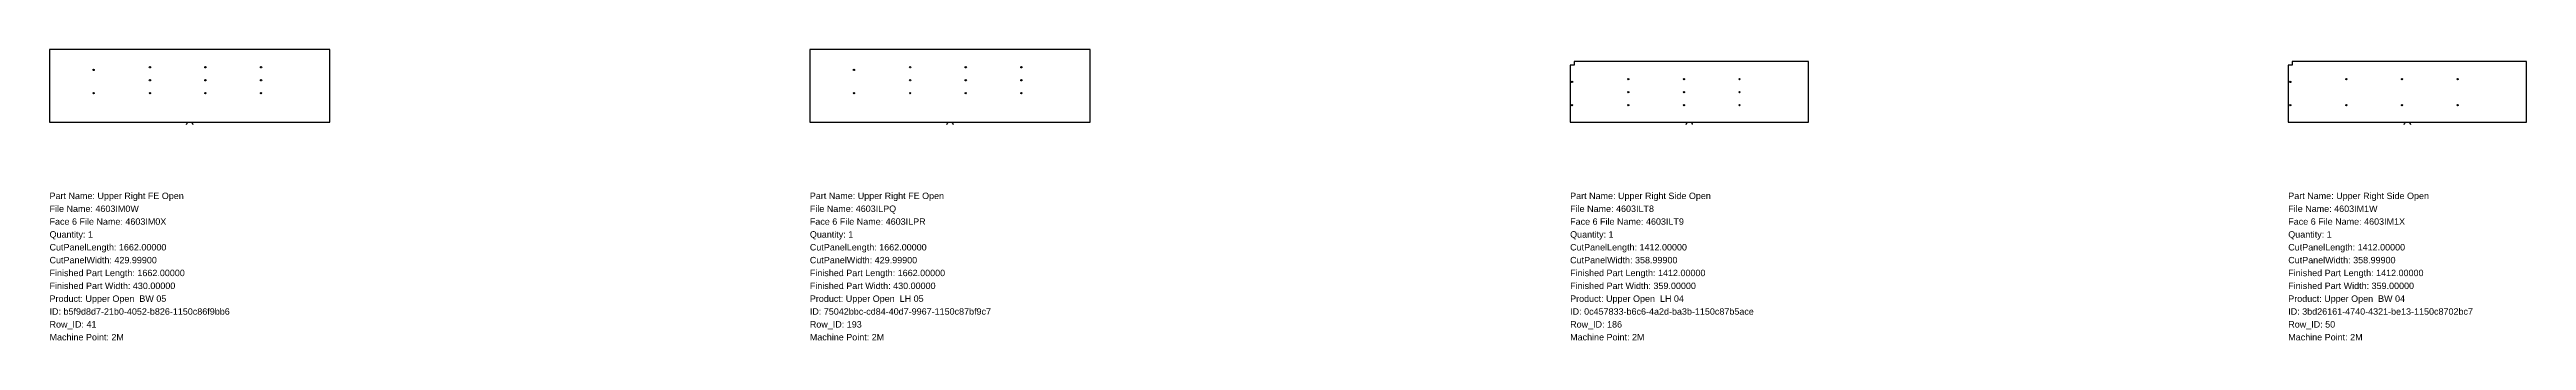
# Model space of a CAD drawing. Header units: inches. Extents: x 0 to 129167, y -1296 to 527.
# Drawn here: x 114485 to 129167, y -1296 to 430 of the extents above; entities that cross this region are included whole.
import ezdxf

# ---------------------------------------------------------------- set-up
doc = ezdxf.new("R2010")
doc.units = ezdxf.units.IN
doc.header["$MEASUREMENT"] = 0
for name, color, linetype in [('BORDER_Z23P0RT1001', 7, 'Continuous'), ('NESTTEXT', 1, 'Continuous'), ('VBORE_Z12P0', 3, 'Continuous')]:
    doc.layers.add(name, color=color, linetype=linetype)
doc.styles.get("Standard").update_dxf_attribs({"font": 'arial.ttf'})

msp = doc.modelspace()

# ---------------------------------------------------------------- linework, layer by layer
at = {"layer": 'BORDER_Z23P0RT1001', "color": 2}
for points in [[(115297.898, -15, -0.4142135624), (115312.898, 0), (116147.073, 0), (116147.073, 429.999), (114485.073, 429.999), (114485.073, 0), (115319.248, 0, -0.4142135624), (115334.248, -15)], [(119804.698, -15, -0.4142135624), (119819.698, 0), (120653.873, 0), (120653.873, 429.999), (118991.873, 429.999), (118991.873, 0), (119826.048, 0, -0.4142135624), (119841.048, -15)], [(124186.498, -15, -0.4142135624), (124201.498, 0), (124910.673, 0), (124910.673, 358.999), (123521.673, 358.999), (123521.673, 337.999), (123498.673, 337.999), (123498.673, 0), (124207.848, 0, -0.4142135624), (124222.848, -15)], [(128443.298, -15, -0.4142135624), (128458.298, 0), (129167.473, 0), (129167.473, 358.999), (127778.473, 358.999), (127778.473, 337.999), (127755.473, 337.999), (127755.473, 0), (128464.648, 0, -0.4142135624), (128479.648, -15)]]:
    msp.add_lwpolyline(points, format="xyb", dxfattribs=at)
at = {"layer": 'VBORE_Z12P0', "color": 3}
for centre in [(114746.573, 308.999), (115079.7397, 324.999), (115409.4063, 324.999), (115739.073, 324.999), (119253.373, 308.999), (119586.5397, 324.999), (119916.2063, 324.999), (120245.873, 324.999), (114746.573, 170.999), (115079.7397, 247.999), (115079.7397, 170.999), (115409.4063, 247.999), (115409.4063, 170.999), (115739.073, 247.999), (115739.073, 170.999), (119253.373, 170.999), (119586.5397, 247.999), (119586.5397, 170.999), (119916.2063, 247.999), (119916.2063, 170.999), (120245.873, 247.999), (120245.873, 170.999), (123510.173, 237.999), (123843.3397, 253.999), (123843.3397, 176.999), (124173.0063, 253.999), (124173.0063, 176.999), (124502.673, 253.999), (124502.673, 176.999), (127766.973, 237.999), (128100.1397, 253.999), (128429.8063, 253.999), (128759.473, 253.999), (123510.173, 99.999), (123843.3397, 99.999), (124173.0063, 99.999), (124502.673, 99.999), (127766.973, 99.999), (128100.1397, 99.999), (128429.8063, 99.999), (128759.473, 99.999)]:
    msp.add_circle(centre, 4, dxfattribs=at)

# ---------------------------------------------------------------- texts
at = {"layer": 'NESTTEXT', "color": 1}
for s, p in [('Part Name: Upper Right FE Open', (114485.073, -457.2)), ('Part Name: Upper Right FE Open', (118991.873, -457.2)), ('Part Name: Upper Right Side Open', (123498.673, -457.2)), ('Part Name: Upper Right Side Open', (127755.473, -457.2)), ('File Name: 4603IM0W', (114485.073, -533.4)), ('Face 6 File Name: 4603IM0X', (114485.073, -609.6)), ('File Name: 4603ILPQ', (118991.873, -533.4)), ('Face 6 File Name: 4603ILPR', (118991.873, -609.6)), ('File Name: 4603ILT8', (123498.673, -533.4)), ('Face 6 File Name: 4603ILT9', (123498.673, -609.6)), ('File Name: 4603IM1W', (127755.473, -533.4)), ('Face 6 File Name: 4603IM1X', (127755.473, -609.6)), ('Quantity: 1', (114485.073, -685.8)), ('CutPanelLength: 1662.00000', (114485.073, -762)), ('Quantity: 1', (118991.873, -685.8)), ('CutPanelLength: 1662.00000', (118991.873, -762)), ('Quantity: 1', (123498.673, -685.8)), ('CutPanelLength: 1412.00000', (123498.673, -762)), ('Quantity: 1', (127755.473, -685.8)), ('CutPanelLength: 1412.00000', (127755.473, -762)), ('CutPanelWidth: 429.99900', (114485.073, -838.2)), ('Finished Part Length: 1662.00000', (114485.073, -914.4)), ('CutPanelWidth: 429.99900', (118991.873, -838.2)), ('Finished Part Length: 1662.00000', (118991.873, -914.4)), ('CutPanelWidth: 358.99900', (123498.673, -838.2)), ('Finished Part Length: 1412.00000', (123498.673, -914.4)), ('CutPanelWidth: 358.99900', (127755.473, -838.2)), ('Finished Part Length: 1412.00000', (127755.473, -914.4)), ('Finished Part Width: 430.00000', (114485.073, -990.6)), ('Product: Upper Open  BW 05', (114485.073, -1066.8)), ('Finished Part Width: 430.00000', (118991.873, -990.6)), ('Product: Upper Open  LH 05', (118991.873, -1066.8)), ('Finished Part Width: 359.00000', (123498.673, -990.6)), ('Product: Upper Open  LH 04', (123498.673, -1066.8)), ('Finished Part Width: 359.00000', (127755.473, -990.6)), ('Product: Upper Open  BW 04', (127755.473, -1066.8)), ('ID: b5f9d8d7-21b0-4052-b826-1150c86f9bb6', (114485.073, -1143)), ('ID: 75042bbc-cd84-40d7-9967-1150c87bf9c7', (118991.873, -1143)), ('ID: 0c457833-b6c6-4a2d-ba3b-1150c87b5ace', (123498.673, -1143)), ('ID: 3bd26161-4740-4321-be13-1150c8702bc7', (127755.473, -1143)), ('Row_ID: 41', (114485.073, -1219.2)), ('Machine Point: 2M', (114485.073, -1295.4)), ('Row_ID: 193', (118991.873, -1219.2)), ('Machine Point: 2M', (118991.873, -1295.4)), ('Row_ID: 186', (123498.673, -1219.2)), ('Machine Point: 2M', (123498.673, -1295.4)), ('Row_ID: 50', (127755.473, -1219.2)), ('Machine Point: 2M', (127755.473, -1295.4))]:
    msp.add_text(s, height=38.1, dxfattribs=at).set_placement(p)

doc.saveas('drawing.dxf')
